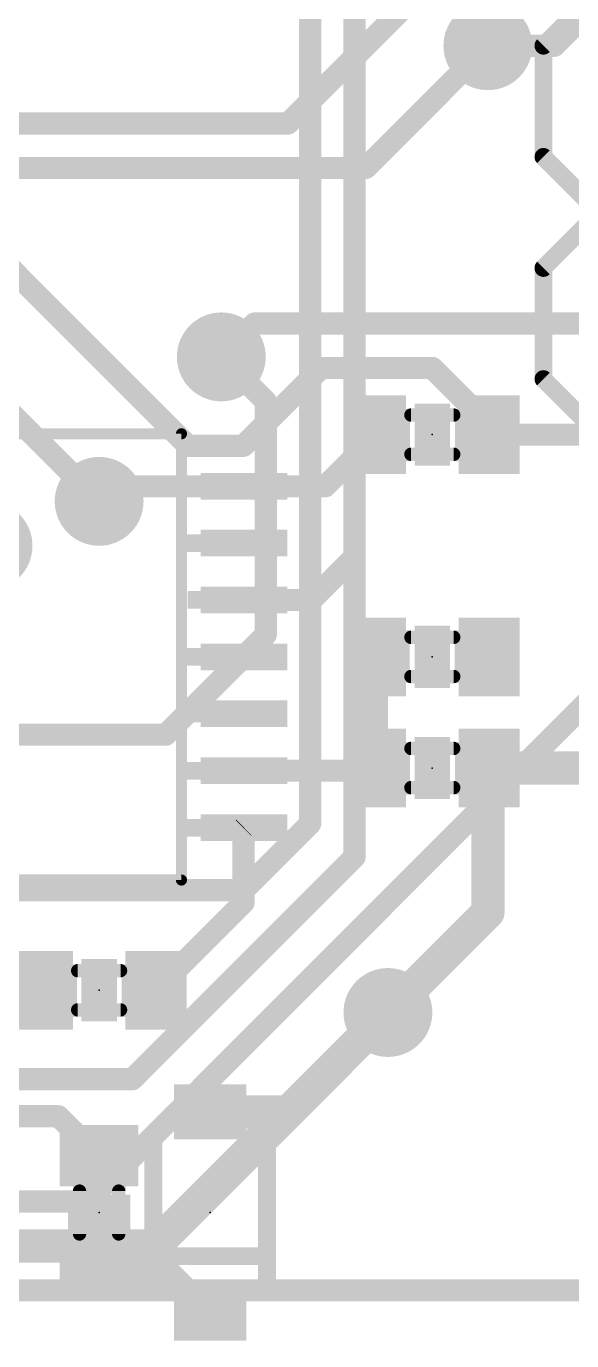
# Model space of a CAD drawing. Extents: x -0.1 to 68.7, y -15.2 to 51.5.
# Drawn here: x 37.27 to 43.5, y 9.96 to 24.99 of the extents above; entities that cross this region are included whole.
import ezdxf

# ---------------------------------------------------------------- set-up
doc = ezdxf.new("R2010")
doc.units = 0
for name, color, linetype in [('1', 12, 'CONTINUOUS'), ('16', 132, 'CONTINUOUS'), ('18', 110, 'CONTINUOUS'), ('21', 41, 'CONTINUOUS'), ('23', 53, 'CONTINUOUS'), ('51', 53, 'CONTINUOUS')]:
    doc.layers.add(name, color=color, linetype=linetype)

# ---------------------------------------------------------------- blocks, each defined once
blk = doc.blocks.new('RECT')
blk.add_solid([(-0.5, -0.5), (0.5, -0.5), (-0.5, 0.5), (0.5, 0.5)])
blk = doc.blocks.new('ROUNDV')
at = {"const_width": 0.5}
blk.add_lwpolyline([(0, -0.25, 1), (0, 0.25, 1), (0, -0.25)], format="xyb", dxfattribs=at)

msp = doc.modelspace()

# ---------------------------------------------------------------- linework, layer by layer
at = {"layer": '1'}
for points, const_width in [([(40.259, 23.876), (42.545, 26.162)], 0.254), ([(41.148, 23.368), (42.545, 24.765)], 0.254), ([(31.242, 23.876), (40.259, 23.876)], 0.254), ([(30.226, 23.368), (41.148, 23.368)], 0.254), ([(36.449, 22.86), (39.116, 20.193)], 0.254), ([(39.497, 21.209), (39.878, 21.59)], 0.254), ([(39.878, 21.59), (44.45, 21.59)], 0.254), ([(39.751, 20.193), (40.64, 21.082)], 0.254), ([(40.64, 21.082), (41.91, 21.082)], 0.254), ([(41.91, 21.082), (42.56, 20.432)], 0.254), ([(41.148, 20.193), (41.26, 20.305)], 0.254), ([(41.26, 20.305), (41.26, 20.32)], 0.254), ([(42.56, 20.432), (42.56, 20.32)], 0.254), ([(42.56, 20.32), (48.26, 20.32)], 0.254), ([(39.116, 20.193), (39.751, 20.193)], 0.254), ([(40.685, 19.73), (41.148, 20.193)], 0.254), ([(38.1, 19.558), (38.272, 19.73)], 0.254), ([(38.272, 19.73), (39.755, 19.73)], 0.254), ([(39.755, 19.73), (40.595, 19.73)], 0.254), ([(40.595, 19.73), (40.685, 19.73)], 0.254), ([(40.528, 18.43), (41.021, 18.923)], 0.254), ([(39.755, 18.43), (40.528, 18.43)], 0.254), ([(41.275, 17.765), (41.26, 17.78)], 0.254), ([(41.275, 17.653), (41.275, 17.765)], 0.254), ([(41.275, 16.525), (41.275, 17.653)], 0.254), ([(42.799, 16.51), (43.815, 16.51)], 0.381), ([(39.755, 16.48), (41.245, 16.48)], 0.254), ([(41.245, 16.48), (41.275, 16.51)], 0.254), ([(41.26, 16.51), (41.275, 16.525)], 0.254), ([(41.275, 16.51), (41.26, 16.51)], 0.254), ([(42.545, 14.859), (42.545, 16.383)], 0.381), ([(42.545, 16.383), (42.56, 16.398)], 0.254), ([(42.56, 16.398), (42.56, 16.51)], 0.254), ([(42.56, 16.51), (42.799, 16.51)], 0.254), ([(39.751, 15.826), (39.755, 15.83)], 0.254), ([(39.751, 15.748), (39.751, 15.826)], 0.254), ([(39.751, 14.971), (39.751, 15.748)], 0.254), ([(38.75, 13.97), (39.751, 14.971)], 0.254), ([(41.402, 13.716), (42.545, 14.859)], 0.381), ([(36.21, 13.97), (37.465, 13.97)], 0.254), ([(37.465, 13.97), (37.45, 13.97)], 0.254), ([(41.402, 13.716), (40.266, 12.58)], 0.381), ([(40.266, 12.58), (39.37, 12.58)], 0.381), ([(35.56, 12.53), (37.635, 12.53)], 0.254), ([(37.635, 12.53), (37.973, 12.192)], 0.254), ([(37.973, 12.192), (38.085, 12.08)], 0.254), ([(38.085, 12.08), (38.1, 12.08)], 0.254), ([(38.877, 10.78), (38.1, 10.78)], 0.254), ([(39.243, 10.414), (38.877, 10.78)], 0.254), ([(39.37, 10.287), (39.243, 10.414)], 0.254), ([(39.37, 10.28), (39.37, 10.287)], 0.254)]:
    msp.add_lwpolyline(points, dxfattribs=dict(at, const_width=const_width))
for points, const_width in [([(42.5899, 24.7201, 1), (42.5001, 24.8099)], 0.127), ([(40.2141, 23.9209, 1), (40.3039, 23.8311)], 0.127), ([(40.259, 23.8125, 1), (40.259, 23.9395)], 0.127), ([(41.1031, 23.4129, 1), (41.1929, 23.3231)], 0.127), ([(41.148, 23.3045, 1), (41.148, 23.4315)], 0.127), ([(39.878, 21.6535, 1), (39.878, 21.5265)], 0.127), ([(39.9229, 21.5451, 1), (39.8331, 21.6349)], 0.127), ([(39.4521, 21.2539, 1), (39.5419, 21.1641)], 0.127), ([(40.64, 21.1455, 1), (40.64, 21.0185)], 0.127), ([(40.6849, 21.0371, 1), (40.5951, 21.1269)], 0.127), ([(41.9549, 21.1269, 1), (41.8651, 21.0371)], 0.127), ([(41.91, 21.0185, 1), (41.91, 21.1455)], 0.127), ([(41.3235, 20.32, 1), (41.1965, 20.32)], 0.127), ([(41.3049, 20.2601, 1), (41.2151, 20.3499)], 0.127), ([(42.6235, 20.432, 1), (42.4965, 20.432)], 0.127), ([(42.56, 20.3835, 1), (42.56, 20.2565)], 0.127), ([(42.5151, 20.3871, 1), (42.6049, 20.4769)], 0.127), ([(39.116, 20.2565, 1), (39.116, 20.1295)], 0.127), ([(39.0711, 20.1481, 1), (39.1609, 20.2379)], 0.127), ([(39.7061, 20.2379, 1), (39.7959, 20.1481)], 0.127), ([(39.751, 20.1295, 1), (39.751, 20.2565)], 0.127), ([(41.1031, 20.2379, 1), (41.1929, 20.1481)], 0.127), ([(41.1929, 20.1481, 1), (41.1031, 20.2379)], 0.127), ([(41.1965, 20.305, 1), (41.3235, 20.305)], 0.127), ([(42.4965, 20.32, 1), (42.6235, 20.32)], 0.127), ([(38.272, 19.7935, 1), (38.272, 19.6665)], 0.127), ([(38.3169, 19.6851, 1), (38.2271, 19.7749)], 0.127), ([(39.755, 19.7935, 1), (39.755, 19.6665)], 0.127), ([(39.755, 19.6665, 1), (39.755, 19.7935)], 0.127), ([(40.595, 19.7935, 1), (40.595, 19.6665)], 0.127), ([(40.595, 19.6665, 1), (40.595, 19.7935)], 0.127), ([(40.6401, 19.7749, 1), (40.7299, 19.6851)], 0.127), ([(40.685, 19.6665, 1), (40.685, 19.7935)], 0.127), ([(38.0551, 19.6029, 1), (38.1449, 19.5131)], 0.127), ([(41.0659, 18.8781, 1), (40.9761, 18.9679)], 0.127), ([(39.755, 18.4935, 1), (39.755, 18.3665)], 0.127), ([(40.4831, 18.4749, 1), (40.5729, 18.3851)], 0.127), ([(40.528, 18.3665, 1), (40.528, 18.4935)], 0.127), ([(41.3049, 17.8249, 1), (41.2151, 17.7351)], 0.127), ([(41.3385, 17.765, 1), (41.2115, 17.765)], 0.127), ([(41.3385, 17.653, 1), (41.2115, 17.653)], 0.127), ([(41.2301, 17.7201, 1), (41.3199, 17.8099)], 0.127), ([(41.2115, 17.653, 1), (41.3385, 17.653)], 0.127), ([(42.799, 16.6053, 1), (42.799, 16.4148)], 0.1905), ([(39.755, 16.5435, 1), (39.755, 16.4165)], 0.127), ([(41.2001, 16.5249, 1), (41.2899, 16.4351)], 0.127), ([(41.26, 16.5735, 1), (41.26, 16.4465)], 0.127), ([(41.2151, 16.5549, 1), (41.3049, 16.4651)], 0.127), ([(41.2115, 16.525, 1), (41.3385, 16.525)], 0.127), ([(41.3199, 16.4801, 1), (41.2301, 16.5699)], 0.127), ([(41.3199, 16.4651, 1), (41.2301, 16.5549)], 0.127), ([(41.245, 16.4165, 1), (41.245, 16.5435)], 0.127), ([(41.275, 16.4465, 1), (41.275, 16.5735)], 0.127), ([(42.6403, 16.383, 1), (42.4498, 16.383)], 0.1905), ([(42.6235, 16.51, 1), (42.4965, 16.51)], 0.127), ([(42.56, 16.5735, 1), (42.56, 16.4465)], 0.127), ([(42.6049, 16.3531, 1), (42.5151, 16.4429)], 0.127), ([(42.799, 16.4465, 1), (42.799, 16.5735)], 0.127), ([(42.5001, 16.4279, 1), (42.5899, 16.3381)], 0.127), ([(42.4965, 16.398, 1), (42.6235, 16.398)], 0.127), ([(39.8145, 15.826, 1), (39.6875, 15.826)], 0.127), ([(39.7061, 15.8709, 1), (39.7959, 15.7811)], 0.127), ([(39.7999, 15.7851, 1), (39.7101, 15.8749)], 0.127), ([(39.8145, 15.748, 1), (39.6875, 15.748)], 0.127), ([(39.6875, 15.748, 1), (39.8145, 15.748)], 0.127), ([(39.6875, 14.971, 1), (39.8145, 14.971)], 0.127), ([(39.7959, 14.9261, 1), (39.7061, 15.0159)], 0.127), ([(42.6124, 14.7916, 1), (42.4776, 14.9264)], 0.1905), ([(42.4498, 14.859, 1), (42.6403, 14.859)], 0.1905), ([(37.45, 14.0335, 1), (37.45, 13.9065)], 0.127), ([(37.465, 13.9065, 1), (37.465, 14.0335)], 0.127), ([(37.465, 13.9065, 1), (37.465, 14.0335)], 0.127), ([(38.7051, 14.0149, 1), (38.7949, 13.9251)], 0.127), ([(41.3346, 13.7834, 1), (41.4694, 13.6486)], 0.1905), ([(41.4694, 13.6486, 1), (41.3346, 13.7834)], 0.1905), ([(39.37, 12.6753, 1), (39.37, 12.4848)], 0.1905), ([(40.266, 12.4848, 1), (40.266, 12.6753)], 0.1905), ([(37.6799, 12.5749, 1), (37.5901, 12.4851)], 0.127), ([(37.635, 12.4665, 1), (37.635, 12.5935)], 0.127), ([(40.1986, 12.6474, 1), (40.3334, 12.5126)], 0.1905), ([(38.0179, 12.2369, 1), (37.9281, 12.1471)], 0.127), ([(37.9281, 12.1471, 1), (38.0179, 12.2369)], 0.127), ([(38.085, 12.1435, 1), (38.085, 12.0165)], 0.127), ([(38.0401, 12.0351, 1), (38.1299, 12.1249)], 0.127), ([(38.1, 12.0165, 1), (38.1, 12.1435)], 0.127), ([(38.1, 10.8435, 1), (38.1, 10.7165)], 0.127), ([(38.9219, 10.8249, 1), (38.8321, 10.7351)], 0.127), ([(38.877, 10.7165, 1), (38.877, 10.8435)], 0.127), ([(39.2879, 10.4589, 1), (39.1981, 10.3691)], 0.127), ([(39.1981, 10.3691, 1), (39.2879, 10.4589)], 0.127), ([(39.4335, 10.287, 1), (39.3065, 10.287)], 0.127), ([(39.3251, 10.2421, 1), (39.4149, 10.3319)], 0.127), ([(39.3065, 10.28, 1), (39.4335, 10.28)], 0.127)]:
    msp.add_lwpolyline(points, format="xyb", dxfattribs=dict(at, const_width=const_width))
at = {"layer": '16'}
for points, const_width in [([(41.021, 16.256), (41.021, 29.591)], 0.254), ([(40.513, 15.875), (40.513, 29.337)], 0.254), ([(43.307, 24.765), (43.942, 25.4)], 0.254), ([(42.545, 24.765), (43.307, 24.765)], 0.254), ([(40.005, 20.701), (39.497, 21.209)], 0.254), ([(40.005, 18.288), (40.005, 20.701)], 0.254), ([(37.084, 20.574), (38.1, 19.558)], 0.254), ([(41.275, 14.859), (44.831, 18.415)], 0.254), ([(40.005, 18.034), (40.005, 18.288)], 0.254), ([(39.497, 17.526), (40.005, 18.034)], 0.254), ([(39.37, 17.399), (39.497, 17.526)], 0.254), ([(38.862, 16.891), (39.37, 17.399)], 0.254), ([(33.909, 16.891), (38.862, 16.891)], 0.254), ([(41.021, 15.494), (41.021, 16.256)], 0.254), ([(39.751, 15.113), (40.513, 15.875)], 0.254), ([(38.481, 12.954), (41.021, 15.494)], 0.254), ([(35.814, 15.113), (39.751, 15.113)], 0.254), ([(37.973, 11.557), (41.275, 14.859)], 0.254), ([(38.735, 11.049), (41.402, 13.716)], 0.381), ([(34.163, 12.954), (38.481, 12.954)], 0.254), ([(30.607, 11.557), (37.973, 11.557)], 0.254), ([(30.861, 11.049), (38.608, 11.049)], 0.381), ([(38.608, 11.049), (38.735, 11.049)], 0.254), ([(31.242, 10.541), (44.958, 10.541)], 0.254)]:
    msp.add_lwpolyline(points, dxfattribs=dict(at, const_width=const_width))
for points, const_width in [([(42.545, 24.8285, 1), (42.545, 24.7015)], 0.127), ([(43.2621, 24.8099, 1), (43.3519, 24.7201)], 0.127), ([(43.307, 24.7015, 1), (43.307, 24.8285)], 0.127), ([(39.5419, 21.2539, 1), (39.4521, 21.1641)], 0.127), ([(40.0685, 20.701, 1), (39.9415, 20.701)], 0.127), ([(39.9601, 20.6561, 1), (40.0499, 20.7459)], 0.127), ([(38.0551, 19.5131, 1), (38.1449, 19.6029)], 0.127), ([(40.0685, 18.288, 1), (39.9415, 18.288)], 0.127), ([(39.9415, 18.288, 1), (40.0685, 18.288)], 0.127), ([(39.9415, 18.034, 1), (40.0685, 18.034)], 0.127), ([(40.0499, 17.9891, 1), (39.9601, 18.0789)], 0.127), ([(39.4521, 17.5709, 1), (39.5419, 17.4811)], 0.127), ([(39.5419, 17.4811, 1), (39.4521, 17.5709)], 0.127), ([(39.3251, 17.4439, 1), (39.4149, 17.3541)], 0.127), ([(39.4149, 17.3541, 1), (39.3251, 17.4439)], 0.127), ([(38.8171, 16.9359, 1), (38.9069, 16.8461)], 0.127), ([(38.862, 16.8275, 1), (38.862, 16.9545)], 0.127), ([(41.0845, 16.256, 1), (40.9575, 16.256)], 0.127), ([(40.9575, 16.256, 1), (41.0845, 16.256)], 0.127), ([(40.4495, 15.875, 1), (40.5765, 15.875)], 0.127), ([(40.5579, 15.8301, 1), (40.4681, 15.9199)], 0.127), ([(40.9575, 15.494, 1), (41.0845, 15.494)], 0.127), ([(41.0659, 15.4491, 1), (40.9761, 15.5389)], 0.127), ([(39.7061, 15.1579, 1), (39.7959, 15.0681)], 0.127), ([(39.751, 15.0495, 1), (39.751, 15.1765)], 0.127), ([(41.2301, 14.9039, 1), (41.3199, 14.8141)], 0.127), ([(41.3199, 14.8141, 1), (41.2301, 14.9039)], 0.127), ([(41.4694, 13.6486, 1), (41.3346, 13.7834)], 0.1905), ([(38.481, 12.8905, 1), (38.481, 13.0175)], 0.127), ([(38.4361, 12.9989, 1), (38.5259, 12.9091)], 0.127), ([(37.9281, 11.6019, 1), (38.0179, 11.5121)], 0.127), ([(37.973, 11.4935, 1), (37.973, 11.6205)], 0.127), ([(38.608, 11.1125, 1), (38.608, 10.9855)], 0.127), ([(38.608, 10.9538, 1), (38.608, 11.1443)], 0.1905), ([(38.6676, 11.1164, 1), (38.8024, 10.9816)], 0.1905), ([(38.735, 10.9855, 1), (38.735, 11.1125)], 0.127)]:
    msp.add_lwpolyline(points, format="xyb", dxfattribs=dict(at, const_width=const_width))
at = {"layer": '21'}
for points, const_width in [([(43.18, 24.765), (43.815, 25.4)], 0.2032), ([(43.18, 23.495), (43.18, 24.765)], 0.2032), ([(43.815, 22.86), (43.18, 23.495)], 0.2032), ([(43.18, 22.225), (43.815, 22.86)], 0.2032), ([(43.18, 20.955), (43.18, 22.225)], 0.2032), ([(43.18, 20.955), (43.815, 20.32)], 0.2032), ([(34.5708, 20.33), (39.0412, 20.33)], 0.127), ([(39.0412, 15.23), (39.0412, 20.33)], 0.127), ([(39.0412, 15.23), (34.5708, 15.23)], 0.127), ([(38.72, 10.93), (38.72, 12.33)], 0.2032), ([(40.02, 10.93), (40.02, 12.33)], 0.2032), ([(38.72, 10.53), (38.72, 10.93)], 0.2032), ([(38.72, 10.93), (40.02, 10.93)], 0.2032), ([(40.02, 10.53), (40.02, 10.93)], 0.2032)]:
    msp.add_lwpolyline(points, dxfattribs=dict(at, const_width=const_width))
for points, const_width in [([(43.2308, 24.765, 1), (43.1292, 24.765)], 0.1016), ([(43.1441, 24.8009, 1), (43.2159, 24.7291)], 0.1016), ([(43.2159, 23.5309, 1), (43.1441, 23.4591)], 0.1016), ([(43.1292, 23.495, 1), (43.2308, 23.495)], 0.1016), ([(43.2308, 22.225, 1), (43.1292, 22.225)], 0.1016), ([(43.1441, 22.2609, 1), (43.2159, 22.1891)], 0.1016), ([(43.2159, 20.9909, 1), (43.1441, 20.9191)], 0.1016), ([(43.1292, 20.955, 1), (43.2308, 20.955)], 0.1016), ([(39.073, 20.33, 1), (39.0095, 20.33)], 0.0635), ([(39.0412, 20.2983, 1), (39.0412, 20.3618)], 0.0635), ([(39.0095, 15.23, 1), (39.073, 15.23)], 0.0635), ([(39.0412, 15.1982, 1), (39.0412, 15.2618)], 0.0635), ([(38.7708, 12.33, 1), (38.6692, 12.33)], 0.1016), ([(40.0708, 12.33, 1), (39.9692, 12.33)], 0.1016), ([(38.7708, 10.93, 1), (38.6692, 10.93)], 0.1016), ([(38.72, 10.9808, 1), (38.72, 10.8792)], 0.1016), ([(38.6692, 10.93, 1), (38.7708, 10.93)], 0.1016), ([(40.0708, 10.93, 1), (39.9692, 10.93)], 0.1016), ([(39.9692, 10.93, 1), (40.0708, 10.93)], 0.1016), ([(40.02, 10.8792, 1), (40.02, 10.9808)], 0.1016), ([(38.6692, 10.53, 1), (38.7708, 10.53)], 0.1016), ([(39.9692, 10.53, 1), (40.0708, 10.53)], 0.1016)]:
    msp.add_lwpolyline(points, format="xyb", dxfattribs=dict(at, const_width=const_width))
at = {"layer": '23'}
for p in [(41.91, 20.32), (41.91, 17.78), (41.91, 16.51), (38.1, 13.97), (38.1, 11.43), (39.37, 11.43)]:
    msp.add_point(p, dxfattribs=at)
at = {"layer": '51', "const_width": 0.1524}
for points in [[(41.665, 20.544), (42.155, 20.544)], [(42.155, 20.096), (41.665, 20.096)], [(41.665, 18.004), (42.155, 18.004)], [(42.155, 17.556), (41.665, 17.556)], [(41.665, 16.734), (42.155, 16.734)], [(42.155, 16.286), (41.665, 16.286)], [(37.855, 14.194), (38.345, 14.194)], [(38.345, 13.746), (37.855, 13.746)], [(37.876, 11.185), (37.876, 11.675)], [(38.324, 11.675), (38.324, 11.185)]]:
    msp.add_lwpolyline(points, dxfattribs=at)
at = {"layer": '51', "const_width": 0.0762}
for points in [[(41.665, 20.5821, 1), (41.665, 20.5059)], [(42.155, 20.5059, 1), (42.155, 20.5821)], [(41.665, 20.1341, 1), (41.665, 20.0579)], [(42.155, 20.0579, 1), (42.155, 20.1341)], [(41.665, 18.0421, 1), (41.665, 17.9659)], [(42.155, 17.9659, 1), (42.155, 18.0421)], [(41.665, 17.5941, 1), (41.665, 17.5179)], [(42.155, 17.5179, 1), (42.155, 17.5941)], [(41.665, 16.7721, 1), (41.665, 16.6959)], [(42.155, 16.6959, 1), (42.155, 16.7721)], [(41.665, 16.3241, 1), (41.665, 16.2479)], [(42.155, 16.2479, 1), (42.155, 16.3241)], [(37.855, 14.2321, 1), (37.855, 14.1559)], [(38.345, 14.1559, 1), (38.345, 14.2321)], [(37.855, 13.7841, 1), (37.855, 13.7079)], [(38.345, 13.7079, 1), (38.345, 13.7841)], [(37.9141, 11.675, 1), (37.8379, 11.675)], [(38.3621, 11.675, 1), (38.2859, 11.675)], [(37.8379, 11.185, 1), (37.9141, 11.185)], [(38.2859, 11.185, 1), (38.3621, 11.185)]]:
    msp.add_lwpolyline(points, format="xyb", dxfattribs=at)

# ---------------------------------------------------------------- block references
at = {"layer": '1', "xscale": 0.7, "yscale": 0.9}
for p in [(41.26, 20.32), (42.56, 20.32), (41.26, 16.51), (42.56, 16.51), (37.45, 13.97), (38.75, 13.97)]:
    msp.add_blockref('RECT', p, dxfattribs=at)
at = {"layer": '1'}
for p, xscale, yscale, rotation in [((39.755, 19.73), 0.3048, 0.9906, 270), ((39.755, 19.08), 0.3048, 0.9906, 270), ((39.755, 18.43), 0.3048, 0.9906, 270), ((41.26, 17.78), 0.7, 0.9, 180), ((42.56, 17.78), 0.7, 0.9, 180), ((39.755, 17.78), 0.3048, 0.9906, 270), ((39.755, 17.13), 0.3048, 0.9906, 270), ((39.755, 16.48), 0.3048, 0.9906, 270), ((39.755, 15.83), 0.3048, 0.9906, 270), ((39.37, 12.58), 0.63, 0.83, 90), ((38.1, 12.08), 0.7, 0.9, 90), ((38.1, 10.78), 0.7, 0.9, 90), ((39.37, 10.28), 0.63, 0.83, 90)]:
    msp.add_blockref('RECT', p, dxfattribs=dict(at, xscale=xscale, yscale=yscale, rotation=rotation))
at = {"layer": '18', "xscale": 1.016, "yscale": 1.016}
for p in [(42.545, 24.765), (42.545, 24.765), (39.497, 21.209), (39.497, 21.209), (38.1, 19.558), (38.1, 19.558), (36.83, 19.05), (36.83, 19.05), (41.402, 13.716), (41.402, 13.716)]:
    msp.add_blockref('ROUNDV', p, dxfattribs=at)
at = {"layer": '21', "xscale": 0.4064, "yscale": 0.7112}
for p in [(41.91, 20.32), (41.91, 16.51), (38.1, 13.97)]:
    msp.add_blockref('RECT', p, dxfattribs=at)
for p, rotation in [((41.91, 17.78), 180), ((38.1, 11.43), 90)]:
    msp.add_blockref('RECT', p, dxfattribs=dict(at, rotation=rotation))
at = {"layer": '51', "xscale": 0.3, "yscale": 0.5999}
for p in [(41.506, 20.3152), (42.3188, 20.3152), (41.506, 16.5052), (42.3188, 16.5052), (37.696, 13.9652), (38.5088, 13.9652)]:
    msp.add_blockref('RECT', p, dxfattribs=at)
at = {"layer": '51'}
for p, xscale, yscale, rotation in [((39.524, 19.732), 0.2032, 0.8382, 270), ((39.523, 19.08), 0.2032, 0.8382, 270), ((39.531, 18.432), 0.2032, 0.8382, 270), ((41.5012, 17.7849), 0.3, 0.5999, 180), ((42.314, 17.7849), 0.3, 0.5999, 180), ((39.522, 17.78), 0.2032, 0.8382, 270), ((39.522, 17.132), 0.2032, 0.8382, 270), ((39.519, 16.478), 0.2032, 0.8382, 270), ((39.524, 15.826), 0.2032, 0.8382, 270), ((38.1048, 11.8388), 0.3, 0.5999, 90), ((38.1048, 11.026), 0.3, 0.5999, 90)]:
    msp.add_blockref('RECT', p, dxfattribs=dict(at, xscale=xscale, yscale=yscale, rotation=rotation))

doc.saveas('drawing.dxf')
